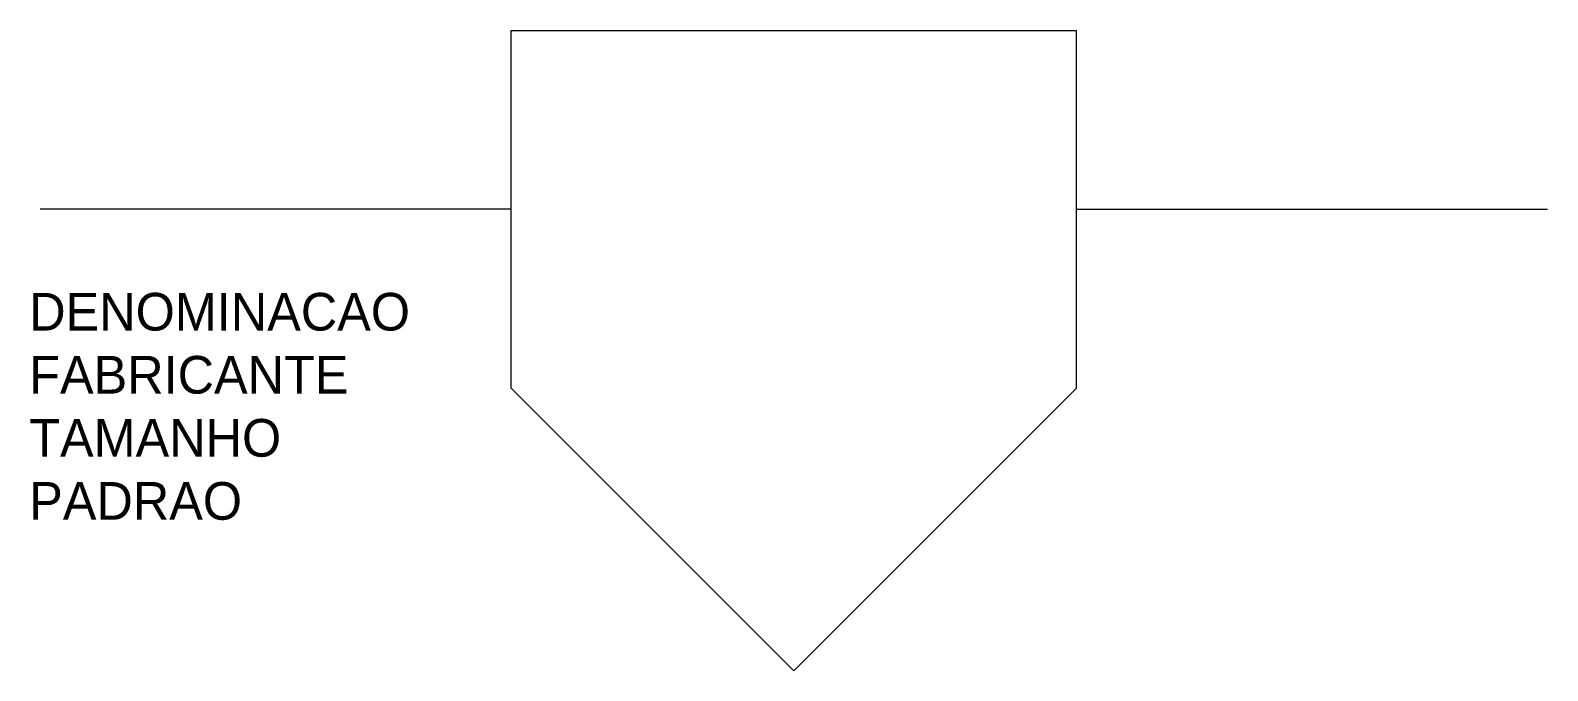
# Model space of a CAD drawing. Extents: x 68 to 269, y 153 to 238.
import ezdxf

# ---------------------------------------------------------------- set-up
doc = ezdxf.new("R2010")
doc.units = 0
doc.layers.add('TUPY', color=3, linetype='CONTINUOUS')

msp = doc.modelspace()

# ---------------------------------------------------------------- linework, layer by layer
at = {"layer": 'TUPY', "color": 0}
for p, q in [((131.61, 237.68), (206.61, 237.68)), ((131.61, 190.18), (131.61, 237.68)), ((206.61, 190.18), (206.61, 237.68)), ((131.61, 213.93), (69.11, 213.93)), ((206.61, 213.93), (269.11, 213.93)), ((169.11, 152.68), (131.61, 190.18)), ((169.11, 152.68), (206.61, 190.18))]:
    msp.add_line(p, q, dxfattribs=at)

# ---------------------------------------------------------------- texts
at = {"layer": 'TUPY', "color": 0, "flags": 1}
for tag, p, s in [('DENOMINACAO', (67.66, 197.83), 'COLETOR DE AGUA DE CONDENSACAO'), ('FABRICANTE', (67.66, 189.46), ''), ('TAMANHO', (67.66, 181.09), ''), ('PADRAO', (67.66, 172.72), '')]:
    msp.add_attdef(tag, p, s, height=5, dxfattribs=at)

doc.saveas('drawing.dxf')
